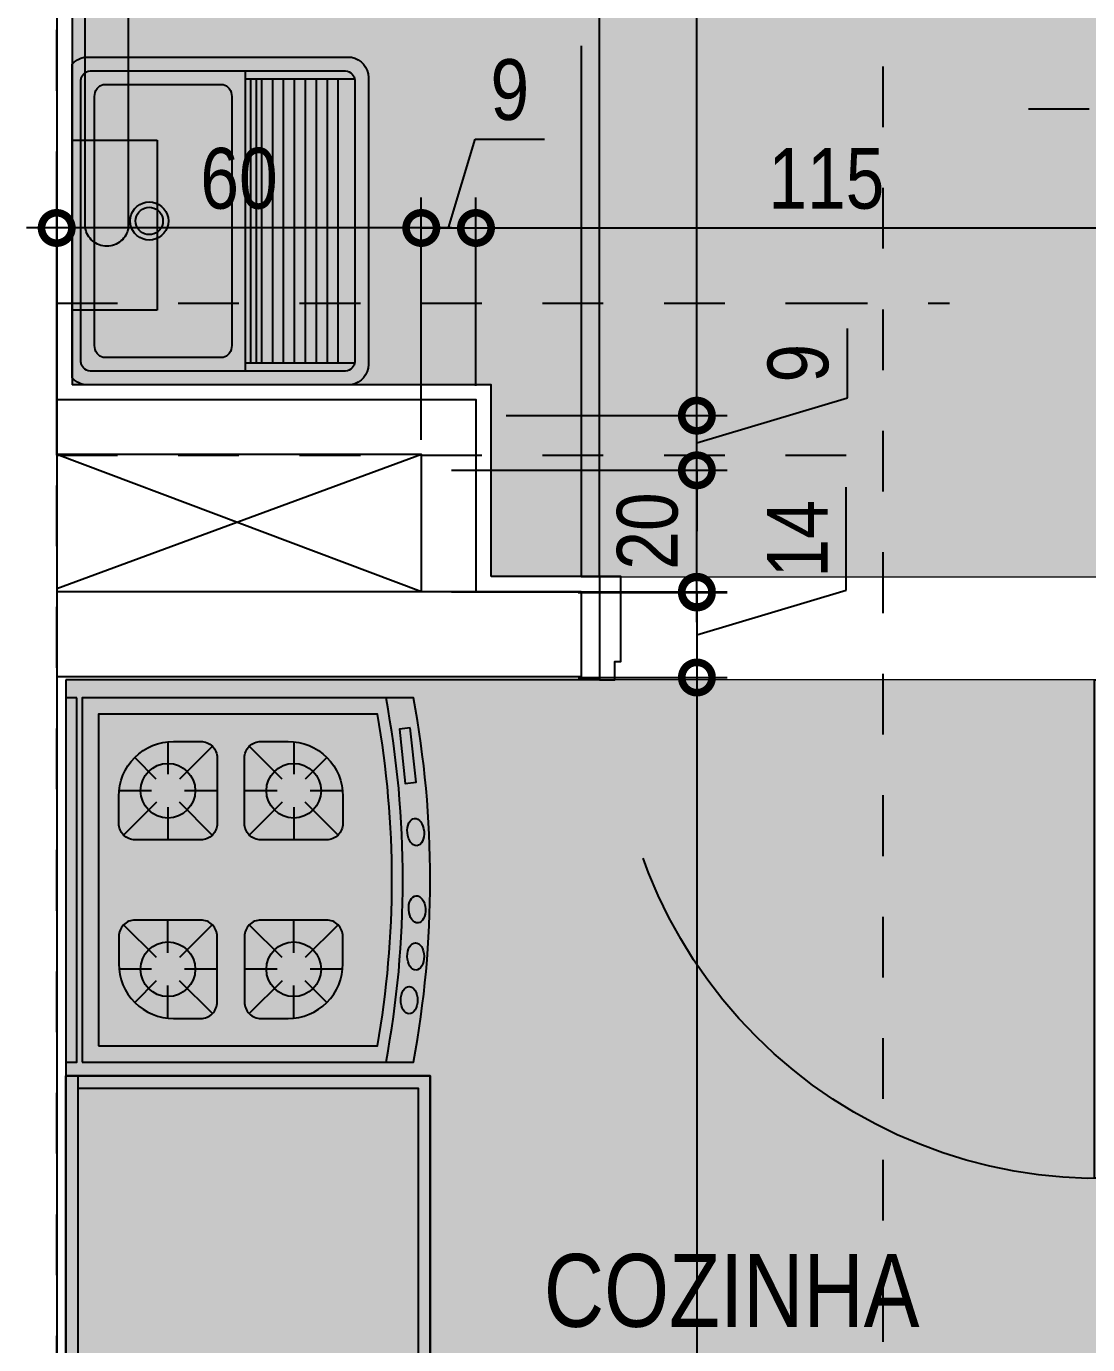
# Model space of a CAD drawing. Header units: metres. Extents: x -41 to 570, y -54 to 184.
# Drawn here: x 10.38 to 12.127, y -50.804 to -48.634 of the extents above; entities that cross this region are included whole.
import ezdxf
from ezdxf.enums import TextEntityAlignment as Align
from ezdxf.xclip import XClip

# ---------------------------------------------------------------- set-up
doc = ezdxf.new("R2010")
doc.units = ezdxf.units.M
doc.header["$XCLIPFRAME"] = 0
doc.linetypes.add('DASHEDX2', pattern=[1.5, 1, -0.5])
doc.linetypes.add('PUC$0$DASHEDX2', pattern=[1.5, 1, -0.5])
for name, color, linetype in [('1', 232, 'DASHEDX2'), ('ARQ-DIM', 2, 'Continuous'), ('ARQ-TXT', 2, 'Continuous'), ('PUC$0$ARQ-ALV ACAB', 4, 'Continuous'), ('PUC$0$ARQ-ALV OSSO', 5, 'Continuous'), ('PUC$0$ARQ-CAX @ 1', 1, 'Continuous'), ('PUC$0$ARQ-HID', 7, 'Continuous'), ('PUC$0$ARQ-MOB', 7, 'Continuous'), ('PUC$0$ARQ-PRJ', 7, 'PUC$0$DASHEDX2'), ('PUC$0$ARQ-SIM', 1, 'Continuous')]:
    doc.layers.add(name, color=color, linetype=linetype)
doc.layers.add('PUC$0$ARQ-FORRO', color=9, linetype='Continuous', lineweight=5)
doc.styles.add('Adesa', font='ARIALN.TTF')
doc.dimstyles.new('ADESA 1-0050', dxfattribs={"dimtxt": 0.1, "dimasz": 0.1, "dimexe": 0.05, "dimexo": 0.05, "dimgap": 0.03, "dimtad": 1, "dimdec": 1, "dimlfac": 100, "dimzin": 12, "dimtxsty": 'Adesa', "dimblk": 'DOTSMALL', "dimcen": 1, "dimdle": 0.05, "dimclrd": 1, "dimclre": 1, "dimclrt": 256, "dimazin": 3, "dimtm": 1e-09, "dimtfac": 1, "dimtdec": 1, "dimtmove": 1, "dimatfit": 0, "dimldrblk": 'DOTSMALL', "dimfxl": 0.8, "dimtvp": 2, "dimtolj": 1, "dimtzin": 0, "dimarcsym": 0})

# ---------------------------------------------------------------- blocks, each defined once
blk = doc.blocks.new('PUC$0$ARQ-HID-TANQUE')
for p, q in [((-0.2621, -0.0041), (-0.258, 0)), ((-0.258, 0), (0.258, 0)), ((0.258, 0), (0.2621, -0.0041)), ((-0.27, -0.0258), (-0.2695, -0.0199)), ((-0.2695, -0.0199), (-0.268, -0.0143)), ((-0.268, -0.0143), (-0.2655, -0.009)), ((-0.2655, -0.009), (-0.2621, -0.0041)), ((-0.2454, -0.0237), (-0.2439, -0.0211)), ((-0.2439, -0.0211), (-0.242, -0.0189)), ((-0.242, -0.0189), (-0.2398, -0.0171)), ((-0.2398, -0.0171), (-0.2373, -0.0157)), ((-0.2373, -0.0157), (-0.2347, -0.0149)), ((-0.2347, -0.0149), (-0.232, -0.0146)), ((-0.232, -0.0146), (0.232, -0.0146)), ((0.232, -0.0146), (0.2347, -0.0149)), ((0.2347, -0.0149), (0.2373, -0.0157)), ((0.2373, -0.0157), (0.2398, -0.0171)), ((0.2398, -0.0171), (0.242, -0.0189)), ((0.242, -0.0189), (0.2439, -0.0211)), ((0.2439, -0.0211), (0.2454, -0.0237)), ((0.2621, -0.0041), (0.2655, -0.009)), ((0.2655, -0.009), (0.268, -0.0143)), ((0.268, -0.0143), (0.2695, -0.0199)), ((0.2695, -0.0199), (0.27, -0.0258)), ((-0.27, -0.0258), (-0.27, -0.0258)), ((-0.27, -0.4542), (-0.27, -0.0258)), ((-0.2475, -0.0328), (-0.2473, -0.0297)), ((-0.2475, -0.0328), (-0.2475, -0.0328)), ((-0.2475, -0.4472), (-0.2475, -0.0328)), ((-0.2473, -0.0297), (-0.2466, -0.0266)), ((-0.2466, -0.0266), (-0.2454, -0.0237)), ((0.2454, -0.0237), (0.2466, -0.0266)), ((0.2466, -0.0266), (0.2473, -0.0297)), ((0.2473, -0.0297), (0.2475, -0.0328)), ((0.2475, -0.0328), (0.2475, -0.4472)), ((0.27, -0.0258), (0.27, -0.4542)), ((-0.234, -0.2854), (0.234, -0.2854)), ((-0.2695, -0.4601), (-0.27, -0.4542)), ((-0.2473, -0.4504), (-0.2475, -0.4472)), ((-0.2466, -0.4534), (-0.2473, -0.4504)), ((-0.2454, -0.4563), (-0.2466, -0.4534)), ((0.2466, -0.4534), (0.2454, -0.4563)), ((0.2473, -0.4504), (0.2466, -0.4534)), ((0.2475, -0.4472), (0.2473, -0.4504)), ((0.27, -0.4542), (0.2695, -0.4601)), ((-0.268, -0.4657), (-0.2695, -0.4601)), ((-0.2655, -0.4711), (-0.268, -0.4657)), ((-0.2621, -0.4759), (-0.2655, -0.4711)), ((-0.258, -0.48), (-0.2621, -0.4759)), ((-0.2439, -0.4589), (-0.2454, -0.4563)), ((-0.242, -0.4611), (-0.2439, -0.4589)), ((-0.2398, -0.463), (-0.242, -0.4611)), ((-0.2373, -0.4643), (-0.2398, -0.463)), ((-0.2347, -0.4651), (-0.2373, -0.4643)), ((-0.232, -0.4654), (-0.2347, -0.4651)), ((0.232, -0.4654), (-0.232, -0.4654)), ((0.2347, -0.4651), (0.232, -0.4654)), ((0.2373, -0.4643), (0.2347, -0.4651)), ((0.2398, -0.463), (0.2373, -0.4643)), ((0.242, -0.4611), (0.2398, -0.463)), ((0.2439, -0.4589), (0.242, -0.4611)), ((0.2454, -0.4563), (0.2439, -0.4589)), ((0.2621, -0.4759), (0.258, -0.48)), ((0.2655, -0.4711), (0.2621, -0.4759)), ((0.268, -0.4657), (0.2655, -0.4711)), ((0.2695, -0.4601), (0.268, -0.4657)), ((-0.2532, -0.4834), (-0.258, -0.48)), ((-0.2479, -0.4859), (-0.2532, -0.4834)), ((-0.2422, -0.4874), (-0.2479, -0.4859)), ((-0.2364, -0.4879), (-0.2422, -0.4874)), ((0.2364, -0.4879), (-0.2364, -0.4879)), ((0.2422, -0.4874), (0.2364, -0.4879)), ((0.2479, -0.4859), (0.2422, -0.4874)), ((0.2532, -0.4834), (0.2479, -0.4859)), ((0.258, -0.48), (0.2532, -0.4834))]:
    blk.add_line(p, q)
at = {"color": 7}
for p, q in [((-0.2223, -0.0458), (-0.2203, -0.0433)), ((-0.2203, -0.0433), (-0.2179, -0.0412)), ((-0.2179, -0.0412), (-0.215, -0.0394)), ((-0.215, -0.0394), (-0.2118, -0.0382)), ((-0.2118, -0.0382), (-0.2085, -0.0374)), ((-0.2085, -0.0374), (-0.205, -0.0371)), ((-0.205, -0.0371), (0.205, -0.0371)), ((0.205, -0.0371), (0.2085, -0.0374)), ((0.2085, -0.0374), (0.2118, -0.0382)), ((0.2118, -0.0382), (0.215, -0.0394)), ((0.215, -0.0394), (0.2179, -0.0412)), ((0.2179, -0.0412), (0.2203, -0.0433)), ((0.2203, -0.0433), (0.2223, -0.0458)), ((-0.225, -0.0544), (-0.2247, -0.0514)), ((-0.225, -0.0544), (-0.225, -0.0544)), ((-0.225, -0.2456), (-0.225, -0.0544)), ((-0.2247, -0.0514), (-0.2238, -0.0485)), ((-0.2238, -0.0485), (-0.2223, -0.0458)), ((0.2223, -0.0458), (0.2238, -0.0485)), ((0.2238, -0.0485), (0.2247, -0.0514)), ((0.2247, -0.0514), (0.225, -0.0544)), ((0.225, -0.0544), (0.225, -0.2456)), ((-0.0273, -0.1114), (-0.0241, -0.1069)), ((-0.0241, -0.1069), (-0.0202, -0.103)), ((-0.0202, -0.103), (-0.0158, -0.0999)), ((-0.0158, -0.0999), (-0.0108, -0.0975)), ((-0.0145, -0.1099), (-0.0113, -0.1076)), ((-0.0113, -0.1076), (-0.0077, -0.106)), ((-0.0108, -0.0975), (-0.0055, -0.0961)), ((-0.0077, -0.106), (-0.0039, -0.105)), ((-0.0055, -0.0961), (0, -0.0956)), ((-0.0039, -0.105), (0, -0.1046)), ((0, -0.0956), (0.0055, -0.0961)), ((0, -0.1046), (0.0039, -0.105)), ((0.0039, -0.105), (0.0077, -0.106)), ((0.0055, -0.0961), (0.0108, -0.0975)), ((0.0077, -0.106), (0.0113, -0.1076)), ((0.0108, -0.0975), (0.0158, -0.0999)), ((0.0113, -0.1076), (0.0145, -0.1099)), ((0.0158, -0.0999), (0.0202, -0.103)), ((0.0202, -0.103), (0.0241, -0.1069)), ((0.0241, -0.1069), (0.0273, -0.1114)), ((-0.0315, -0.1271), (-0.031, -0.1217)), ((-0.031, -0.1326), (-0.0315, -0.1271)), ((-0.031, -0.1217), (-0.0296, -0.1164)), ((-0.0296, -0.1164), (-0.0273, -0.1114)), ((-0.0225, -0.1271), (-0.0222, -0.1232)), ((-0.0222, -0.131), (-0.0225, -0.1271)), ((-0.0222, -0.1232), (-0.0211, -0.1194)), ((-0.0211, -0.1194), (-0.0195, -0.1159)), ((-0.0195, -0.1159), (-0.0172, -0.1127)), ((-0.0172, -0.1127), (-0.0145, -0.1099)), ((0.0145, -0.1099), (0.0172, -0.1127)), ((0.0172, -0.1127), (0.0195, -0.1159)), ((0.0195, -0.1159), (0.0211, -0.1194)), ((0.0211, -0.1194), (0.0222, -0.1232)), ((0.0222, -0.1232), (0.0225, -0.1271)), ((0.0225, -0.1271), (0.0222, -0.131)), ((0.0273, -0.1114), (0.0296, -0.1164)), ((0.0296, -0.1164), (0.031, -0.1217)), ((0.031, -0.1217), (0.0315, -0.1271)), ((0.0315, -0.1271), (0.031, -0.1326)), ((-0.0296, -0.1379), (-0.031, -0.1326)), ((-0.0273, -0.1429), (-0.0296, -0.1379)), ((-0.0241, -0.1474), (-0.0273, -0.1429)), ((-0.0202, -0.1513), (-0.0241, -0.1474)), ((-0.0211, -0.1348), (-0.0222, -0.131)), ((-0.0195, -0.1384), (-0.0211, -0.1348)), ((-0.0158, -0.1544), (-0.0202, -0.1513)), ((-0.0172, -0.1416), (-0.0195, -0.1384)), ((-0.0145, -0.1444), (-0.0172, -0.1416)), ((-0.0113, -0.1466), (-0.0145, -0.1444)), ((-0.0077, -0.1483), (-0.0113, -0.1466)), ((-0.0039, -0.1493), (-0.0077, -0.1483)), ((0, -0.1496), (-0.0039, -0.1493)), ((0.0039, -0.1493), (0, -0.1496)), ((0.0077, -0.1483), (0.0039, -0.1493)), ((0.0113, -0.1466), (0.0077, -0.1483)), ((0.0145, -0.1444), (0.0113, -0.1466)), ((0.0172, -0.1416), (0.0145, -0.1444)), ((0.0202, -0.1513), (0.0158, -0.1544)), ((0.0195, -0.1384), (0.0172, -0.1416)), ((0.0211, -0.1348), (0.0195, -0.1384)), ((0.0241, -0.1474), (0.0202, -0.1513)), ((0.0222, -0.131), (0.0211, -0.1348)), ((0.0273, -0.1429), (0.0241, -0.1474)), ((0.0296, -0.1379), (0.0273, -0.1429)), ((0.031, -0.1326), (0.0296, -0.1379)), ((-0.0108, -0.1567), (-0.0158, -0.1544)), ((-0.0055, -0.1582), (-0.0108, -0.1567)), ((0, -0.1586), (-0.0055, -0.1582)), ((0.0055, -0.1582), (0, -0.1586)), ((0.0108, -0.1567), (0.0055, -0.1582)), ((0.0158, -0.1544), (0.0108, -0.1567)), ((-0.2247, -0.2486), (-0.225, -0.2456)), ((-0.2238, -0.2515), (-0.2247, -0.2486)), ((-0.2223, -0.2542), (-0.2238, -0.2515)), ((-0.2203, -0.2567), (-0.2223, -0.2542)), ((-0.2179, -0.2588), (-0.2203, -0.2567)), ((-0.215, -0.2606), (-0.2179, -0.2588)), ((0.2179, -0.2588), (0.215, -0.2606)), ((0.2203, -0.2567), (0.2179, -0.2588)), ((0.2223, -0.2542), (0.2203, -0.2567)), ((0.2238, -0.2515), (0.2223, -0.2542)), ((0.2247, -0.2486), (0.2238, -0.2515)), ((0.225, -0.2456), (0.2247, -0.2486)), ((-0.2118, -0.2618), (-0.215, -0.2606)), ((-0.2085, -0.2626), (-0.2118, -0.2618)), ((-0.205, -0.2629), (-0.2085, -0.2626)), ((0.205, -0.2629), (-0.205, -0.2629)), ((0.2085, -0.2626), (0.205, -0.2629)), ((0.2118, -0.2618), (0.2085, -0.2626)), ((0.215, -0.2606), (0.2118, -0.2618)), ((-0.2475, -0.2854), (0.2475, -0.2854)), ((-0.234, -0.4654), (-0.234, -0.2854)), ((-0.234, -0.2944), (0.234, -0.2944)), ((-0.234, -0.2944), (0.234, -0.2944)), ((-0.234, -0.3034), (0.234, -0.3034)), ((0.234, -0.2854), (0.234, -0.4654)), ((-0.234, -0.3124), (0.234, -0.3124)), ((-0.234, -0.3304), (0.234, -0.3304)), ((-0.234, -0.3484), (0.234, -0.3484)), ((-0.234, -0.3664), (0.234, -0.3664)), ((-0.234, -0.3844), (0.234, -0.3844)), ((-0.234, -0.4024), (0.234, -0.4024)), ((-0.234, -0.4204), (0.234, -0.4204)), ((-0.234, -0.4384), (0.234, -0.4384))]:
    blk.add_line(p, q, dxfattribs=at)
blk = doc.blocks.new('PUC$0$00002ITA-AIT-PR-008-BSE-PLA-TIP-R00$0$Cuba 1')
blk.add_line((0.205, 0.305), (0.205, 0.04))
for points in [[(0.165, 0, 0.414214), (0.205, 0.04), (0.205, 0.305, 0.414214), (0.165, 0.345), (-0.165, 0.345, 0.414214), (-0.205, 0.305), (-0.205, 0.04, 0.414214), (-0.165, 0)], [(-0.165, 0.02), (0.165, 0.02, 0.414214), (0.185, 0.04), (0.185, 0.305, 0.414214), (0.165, 0.325), (-0.165, 0.325, 0.414214), (-0.185, 0.305), (-0.185, 0.04, 0.414214)]]:
    blk.add_lwpolyline(points, format="xyb", close=True)
for radius in [0.0337, 0.0237]:
    blk.add_circle((0, 0.1725), radius)
blk = doc.blocks.new('*U3397')
at = {"linetype": 'Continuous'}
blk.add_lwpolyline([(0, 0), (0, 0.6), (-1.2, 0.6), (-1.2, 0)], dxfattribs=at)
at = {"lineweight": -2}
for points in [[(-1.2, 0), (-1.2, 0.6), (0, 0.6), (0, 0)], [(-1.18, 0.02), (-1.18, 0.58), (-0.02, 0.58), (-0.02, 0.02)], [(0, 0.02), (-1.2, 0.02)], [(0, 0), (-1.2, 0)]]:
    blk.add_lwpolyline(points, dxfattribs=at)
at = {"lineweight": -2, "extrusion": (0, 0, -1), "zscale": -1, "rotation": 180}
blk.add_blockref('PUC$0$00002ITA-AIT-PR-008-BSE-PLA-TIP-R00$0$Cuba 1', (0.4, 0.4475), dxfattribs=at)
blk = doc.blocks.new('*U3362')
for points in [[(0, 0), (0, 0.8204), (-0.03, 0.8204), (-0.03, 0)], [(0.025, 0), (0, 0), (0, -0.03), (-0.01, -0.03), (-0.01, -0.17), (0.025, -0.17), (0.025, 0)], [(-0.845, 0), (-0.82, 0), (-0.82, -0.03), (-0.81, -0.03), (-0.81, -0.17), (-0.845, -0.17), (-0.845, 0)]]:
    blk.add_lwpolyline(points, close=True)
at = {"layer": 'PUC$0$ARQ-PRJ'}
blk.add_arc((-0.0237, 0.0242), 0.7967, 88.2987, 181.7401, dxfattribs=at)
blk = doc.blocks.new('PUC$0$A$C7cb482e1')
at = {"layer": 'PUC$0$ARQ-PRJ'}
for p, q in [((-0.1098, -0.2708, 0), (-0.1098, 1.8451, 0)), ((-0.0389, -0.2708, 0), (-0.0389, 1.8451, 0))]:
    blk.add_line(p, q, dxfattribs=at)
at = {"layer": 'PUC$0$ARQ-PRJ', "elevation": 0}
for points in [[(-0.1133, 1.8451), (-0.0333, 1.8451)], [(-0.1571, -0.4064), (-0.0171, -0.4064), (-0.0171, -0.1264), (-0.1571, -0.1264), (-0.1571, -0.4064)]]:
    blk.add_lwpolyline(points, dxfattribs=at)
at = {"layer": 'PUC$0$ARQ-PRJ'}
for centre, radius, start, end in [((-0.0733, 1.8451, 0), 0.04, 360, 180), ((-0.0743, -0.2651, 0), 0.0359, 189.055, 350.945)]:
    blk.add_arc(centre, radius, start, end, dxfattribs=at)
blk = doc.blocks.new('PUC$0$pl apto tipo 1 puc')
at = {"layer": 'PUC$0$ARQ-ALV ACAB'}
for p, q in [((-26.667, 0.46, 0), (-26.667, 0.29, 0)), ((-26.667, 0.46, -0.0001), (-26.4886, 0.46, 0)), ((-26.667, 0.29, -0.0001), (-25.7883, 0.29, 0))]:
    blk.add_line(p, q, dxfattribs=at)
at = {"layer": 'PUC$0$ARQ-ALV ACAB', "elevation": 0}
for points in [[(-25.7983, 2.8343), (-25.7986, 0.7758)], [(-26.4886, 0.46), (-26.4886, 0.7758), (-25.7986, 0.7758)], [(-25.7883, 0.29), (-25.7883, -2.305), (-26.6795, -2.305), (-26.6795, -2.6405), (-26.5295, -2.6405), (-26.5295, -2.455), (-25.7783, -2.455)]]:
    blk.add_lwpolyline(points, dxfattribs=at)
at = {"layer": 'PUC$0$ARQ-ALV OSSO'}
for p, q in [((-26.637, 0.435, 0), (-26.637, 0.295, 0)), ((-26.637, 0.435, -0.0001), (-25.7735, 0.435, 0)), ((-26.662, 0.29, 0), (-26.662, 0.29, 0)), ((-26.637, 0.295, -0.0001), (-25.7735, 0.295, 0))]:
    blk.add_line(p, q, dxfattribs=at)
at = {"layer": 'PUC$0$ARQ-ALV OSSO', "elevation": 0}
for points in [[(-25.7733, 2.8593), (-25.7733, -1.49)], [(-26.4636, 0.435), (-26.4636, 0.7508), (-25.7736, 0.7508)], [(-26.3736, 0.435), (-26.3736, 0.6608), (-25.7736, 0.6608)]]:
    blk.add_lwpolyline(points, dxfattribs=at)
at = {"layer": 'PUC$0$ARQ-PRJ', "elevation": 0}
blk.add_lwpolyline([(-26.6669, 2.8341), (-26.6369, 2.8341), (-26.637, 0.46), (-26.667, 0.46)], close=True, dxfattribs=at)
at = {"layer": 'PUC$0$ARQ-SIM', "elevation": 0}
for points in [[(-26.3736, 0.6608), (-25.7736, 0.44)], [(-26.3736, 0.435), (-25.7736, 0.6608)]]:
    blk.add_lwpolyline(points, dxfattribs=at)
blk.add_blockref('PUC$0$A$C7cb482e1', (-25.7814, 1.305, 0))
at = {"layer": 'PUC$0$ARQ-CAX @ 1', "rotation": 180}
blk.add_blockref('*U3362', (-27.512, 0.29, 0), dxfattribs=at)
at = {"layer": 'PUC$0$ARQ-HID', "extrusion": (0, 0, -1)}
for name, p, zscale, rotation in [('PUC$0$ARQ-HID-TANQUE', (25.7985, 1.0455, 0), -1.000000000000015, 90), ('*U3397', (25.7883, -1.562, 0), -1, 270)]:
    blk.add_blockref(name, p, dxfattribs=dict(at, zscale=zscale, rotation=rotation))
blk = doc.blocks.new('PUC$0$pl forro 1')
at = {"layer": 'PUC$0$ARQ-FORRO'}
h = blk.add_hatch(color=256, dxfattribs=at)
h.dxf.hatch_style = 1
h.paths.add_polyline_path([(5.5499, 2.6849), (5.5499, 1.8249), (5.4961, 1.8249), (5.4961, 0), (2.7283, -0.0001), (2.7283, -0.9006), (5.4961, -0.9007), (5.4961, -2.1008), (8.6061, -2.1008), (8.6061, -0.1978), (8.7561, -0.1978), (8.7561, -1.1651), (10.5799, -1.1651), (10.5799, 1.4299), (9.6886, 1.4299), (9.6886, 2.6849)])
h = blk.add_hatch(color=256, dxfattribs=at)
h.dxf.hatch_style = 1
h.paths.add_polyline_path([(6.275, -3.1751), (6.08, -3.1751), (6.08, -2.2709), (6.275, -2.2709)])
h.paths.add_polyline_path([(8.7761, -3.1751), (6.625, -3.1751), (6.625, -2.2708), (8.7761, -2.2708)])
h.paths.add_polyline_path([(9.7011, -1.335), (8.7761, -1.335), (8.7761, -3.1751), (9.7011, -3.1751)])
h.paths.add_polyline_path([(9.7011, -1.335), (9.7011, -3.7093), (10.5699, -3.7093), (10.5696, -1.6508), (9.8796, -1.6508), (9.8796, -1.3351)])
h.paths.add_polyline_path([(10.269, -2.5093), (10.519, -2.5093), (10.519, -2.8093), (10.269, -2.8093)], flags=16)
blk.add_lwpolyline([(5.5499, 2.6849), (5.5499, 1.8249), (5.4961, 1.8249), (5.4961, 0), (2.7283, -0.0001), (2.7283, -0.9006), (5.4961, -0.9007), (5.4961, -2.1008), (8.6061, -2.1008), (8.6061, -0.1978), (8.7561, -0.1978), (8.7561, -1.1651), (10.5799, -1.1651), (10.5799, 1.4299), (9.6886, 1.4299), (9.6886, 2.6849)], close=True, dxfattribs=at)
at = {"layer": 'PUC$0$ARQ-FORRO', "elevation": 0}
for points in [[(9.7011, -1.335), (8.7761, -1.335), (8.7761, -3.1751), (9.7011, -3.1751)], [(9.7011, -1.335), (9.7011, -3.7093), (10.5699, -3.7093), (10.5696, -1.6508), (9.8796, -1.6508), (9.8796, -1.3351)]]:
    blk.add_lwpolyline(points, close=True, dxfattribs=at)
blk = doc.blocks.new('PUC$0$ARQ-MOB-COZ FOG')
at = {"layer": 'PUC$0$ARQ-MOB'}
for p, q in [((-0.122, -0.1412), (-0.122, -0.0872)), ((-0.1029, -0.1491), (-0.0489, -0.0951)), ((0.1529, -0.1491), (0.0989, -0.0951)), ((0.172, -0.1412), (0.172, -0.0872)), ((-0.1411, -0.149), (-0.1766, -0.1135)), ((0.1911, -0.149), (0.2266, -0.1135)), ((-0.203, -0.1682), (-0.149, -0.1682)), ((-0.095, -0.1682), (-0.041, -0.1682)), ((0.145, -0.1682), (0.091, -0.1682)), ((0.253, -0.1682), (0.199, -0.1682)), ((-0.1951, -0.2413), (-0.1411, -0.1873)), ((-0.122, -0.2492), (-0.122, -0.1952)), ((-0.0489, -0.2412), (-0.1029, -0.1872)), ((0.0989, -0.2412), (0.1529, -0.1872)), ((0.172, -0.2492), (0.172, -0.1952)), ((0.2451, -0.2413), (0.1911, -0.1873)), ((-0.1411, -0.356), (-0.1951, -0.3021)), ((-0.122, -0.3482), (-0.122, -0.2942)), ((-0.1029, -0.3561), (-0.0489, -0.3021)), ((0.1529, -0.3561), (0.0989, -0.3021)), ((0.172, -0.3482), (0.172, -0.2942)), ((0.1911, -0.356), (0.2451, -0.3021)), ((-0.203, -0.3752), (-0.149, -0.3752)), ((-0.095, -0.3752), (-0.041, -0.3752)), ((0.145, -0.3752), (0.091, -0.3752)), ((0.253, -0.3752), (0.199, -0.3752)), ((-0.1766, -0.4298), (-0.1411, -0.3943)), ((-0.122, -0.4562), (-0.122, -0.4022)), ((-0.0489, -0.4482), (-0.1029, -0.3942)), ((0.0989, -0.4482), (0.1529, -0.3942)), ((0.172, -0.4562), (0.172, -0.4022)), ((0.2267, -0.4298), (0.1911, -0.3943))]:
    blk.add_line(p, q, dxfattribs=at)
for points in [[(0.325, -0.018), (0.325, 0), (-0.275, 0), (-0.275, -0.018)], [(0.2754, -0.5671), (0.2735, -0.5492), (0.184, -0.5589), (0.1859, -0.5768)]]:
    blk.add_lwpolyline(points, close=True, dxfattribs=at)
for points in [[(-0.275, -0.027), (-0.275, -0.5724, 0.092036), (0.325, -0.5724), (0.325, -0.027)], [(-0.248, -0.054), (-0.248, -0.5131, 0.087474), (0.298, -0.5131), (0.298, -0.054)], [(-0.041, -0.2222), (-0.041, -0.1142, 0.414214), (-0.068, -0.0872), (-0.113, -0.0872, 0.414214), (-0.203, -0.1772), (-0.203, -0.2222, 0.414214), (-0.176, -0.2492), (-0.068, -0.2492, 0.414214)], [(0.091, -0.2222), (0.091, -0.1142, -0.414214), (0.118, -0.0872), (0.163, -0.0872, -0.414214), (0.253, -0.1772), (0.253, -0.2222, -0.414214), (0.226, -0.2492), (0.118, -0.2492, -0.414214)], [(-0.041, -0.4292), (-0.041, -0.3212, 0.414214), (-0.068, -0.2942), (-0.176, -0.2942, 0.414214), (-0.203, -0.3212), (-0.203, -0.3662, 0.414214), (-0.113, -0.4562), (-0.068, -0.4562, 0.414214)], [(0.091, -0.4292), (0.091, -0.3212, -0.414214), (0.118, -0.2942), (0.226, -0.2942, -0.414214), (0.253, -0.3212), (0.253, -0.3662, -0.414214), (0.163, -0.4562), (0.118, -0.4562, -0.414214)]]:
    blk.add_lwpolyline(points, format="xyb", close=True, dxfattribs=at)
for centre in [(-0.122, -0.1682), (0.172, -0.1682), (-0.122, -0.3752), (0.172, -0.3752)]:
    blk.add_circle(centre, 0.045, dxfattribs=at)
blk.add_arc((0.025, 1.0824), 1.6374, 259.4425, 280.5575, dxfattribs=at)
for centre, major_axis in [((-0.1728, -0.5654), (0.0225, 0)), ((-0.1009, -0.576), (0.0225, 0.0004)), ((-0.0234, -0.5783), (0.0224, 0.0016)), ((0.1038, -0.5761), (0.0224, 0.002))]:
    blk.add_ellipse(centre, major_axis=major_axis, ratio=0.612901, start_param=3.141593, end_param=9.424778, dxfattribs=at)
blk = doc.blocks.new('PUC$0$layout opção 1')
at = {"layer": 'PUC$0$ARQ-MOB', "rotation": 270}
blk.add_blockref('PUC$0$ARQ-MOB-COZ FOG', (0.01, 2.8986, 0), dxfattribs=at)
blk = doc.blocks.new('PUC')
at = {"layer": 'PUC$0$ARQ-ALV OSSO', "xscale": -1, "rotation": 180}
blk.add_blockref('PUC$0$pl apto tipo 1 puc', (15.3432, 50), dxfattribs=at)
at = {"layer": 'PUC$0$ARQ-FORRO'}
blk.add_blockref('PUC$0$pl forro 1', (-21.0249, 50.8751, 0), dxfattribs=at)
at = {"layer": 'PUC$0$ARQ-MOB'}
blk.add_blockref('PUC$0$layout opção 1', (-10.455, 47.1658, 0), dxfattribs=at)
blk = doc.blocks.new('_DotSmall')
at = {"color": 0, "linetype": 'ByBlock', "const_width": 0.5}
blk.add_lwpolyline([(-0.0625, 0, 1), (0.0625, 0, 1)], format="xyb", close=True, dxfattribs=at)
blk = doc.blocks.new('*D570')
at = {"layer": 'ARQ-DIM', "color": 1, "lineweight": -2, "transparency": 16777216}
for p, q in [((11.4841, -49.6561), (11.4841, -52.36)), ((11.2884, -49.7061), (11.5341, -49.7061)), ((11.3813, -52.31), (11.5341, -52.31))]:
    blk.add_line(p, q, dxfattribs=at)
at = {"layer": 'Defpoints', "color": 0, "transparency": 16777216}
for p in [(11.2384, -49.7061, 0), (11.3313, -52.31, 0), (11.4841, -52.31)]:
    blk.add_point(p, dxfattribs=at)
at = {"layer": 'ARQ-DIM', "color": 1, "lineweight": -2, "transparency": 16777216, "xscale": 0.1, "yscale": 0.1, "zscale": 0.1}
for p, rotation in [((11.4841, -49.7061), 90), ((11.4841, -52.31), 270)]:
    blk.add_blockref('_DotSmall', p, dxfattribs=dict(at, rotation=rotation))
at = {"layer": 'ARQ-DIM', "transparency": 16777216, "insert": (11.4031, -51.008), "char_height": 0.1, "attachment_point": 5, "rotation": 90, "style": 'Adesa'}
blk.add_mtext('\\A1;260', dxfattribs=at)
blk = doc.blocks.new('*D571')
at = {"layer": 'ARQ-DIM', "color": 1, "lineweight": -2, "transparency": 16777216}
for p, q in [((11.7297, -49.5624), (11.7297, -49.3929)), ((11.4841, -49.5661), (11.4841, -49.4661)), ((11.2884, -49.5661), (11.5341, -49.5661)), ((11.4841, -49.6361), (11.7297, -49.5624)), ((11.4841, -49.5661), (11.4841, -49.7061)), ((11.4841, -49.5661), (11.4841, -49.7061)), ((11.2884, -49.7061), (11.5341, -49.7061)), ((11.4841, -49.7061), (11.4841, -49.8061))]:
    blk.add_line(p, q, dxfattribs=at)
at = {"layer": 'Defpoints', "color": 0, "transparency": 16777216}
for p in [(11.2384, -49.5661, 0), (11.2384, -49.7061, 0.0001), (11.4841, -49.7061)]:
    blk.add_point(p, dxfattribs=at)
at = {"layer": 'ARQ-DIM', "color": 1, "lineweight": -2, "transparency": 16777216, "xscale": 0.1, "yscale": 0.1, "zscale": 0.1}
for p, rotation in [((11.4841, -49.5661), 270), ((11.4841, -49.7061), 90)]:
    blk.add_blockref('_DotSmall', p, dxfattribs=dict(at, rotation=rotation))
at = {"layer": 'ARQ-DIM', "transparency": 16777216, "insert": (11.6495, -49.4777), "char_height": 0.1, "attachment_point": 5, "rotation": 90, "style": 'Adesa'}
blk.add_mtext('\\A1;14', dxfattribs=at)
blk = doc.blocks.new('*D572')
at = {"layer": 'ARQ-DIM', "color": 1, "lineweight": -2, "transparency": 16777216}
for p, q in [((11.4841, -49.325), (11.4841, -47.09)), ((10.988, -47.14), (11.5341, -47.14)), ((11.1703, -49.275), (11.5341, -49.275))]:
    blk.add_line(p, q, dxfattribs=at)
at = {"layer": 'Defpoints', "color": 0, "transparency": 16777216}
for p in [(10.938, -47.14, 0), (11.4841, -47.14), (11.1203, -49.275, 0)]:
    blk.add_point(p, dxfattribs=at)
at = {"layer": 'ARQ-DIM', "color": 1, "lineweight": -2, "transparency": 16777216, "xscale": 0.1, "yscale": 0.1, "zscale": 0.1}
for p, rotation in [((11.4841, -47.14), 90), ((11.4841, -49.275), 270)]:
    blk.add_blockref('_DotSmall', p, dxfattribs=dict(at, rotation=rotation))
at = {"layer": 'ARQ-DIM', "transparency": 16777216, "insert": (11.4039, -48.2075), "char_height": 0.1, "attachment_point": 5, "rotation": 90, "style": 'Adesa'}
blk.add_mtext('\\A1;214', dxfattribs=at)
blk = doc.blocks.new('*D578')
at = {"layer": 'ARQ-DIM', "color": 1, "lineweight": -2, "transparency": 16777216}
for p, q in [((11.1203, -49.2261), (11.1203, -48.916)), ((12.274, -48.9681), (12.274, -48.916)), ((11.0703, -48.966), (12.324, -48.966))]:
    blk.add_line(p, q, dxfattribs=at)
at = {"layer": 'Defpoints', "color": 0, "transparency": 16777216}
for p in [(12.274, -48.966), (12.274, -49.0181, 0), (11.1203, -49.2761, 0)]:
    blk.add_point(p, dxfattribs=at)
at = {"layer": 'ARQ-DIM', "color": 1, "lineweight": -2, "transparency": 16777216, "xscale": 0.1, "yscale": 0.1, "zscale": 0.1, "rotation": 180}
blk.add_blockref('_DotSmall', (11.1203, -48.966), dxfattribs=at)
at = {"layer": 'ARQ-DIM', "color": 1, "lineweight": -2, "transparency": 16777216, "xscale": 0.1, "yscale": 0.1, "zscale": 0.1}
blk.add_blockref('_DotSmall', (12.274, -48.966), dxfattribs=at)
at = {"layer": 'ARQ-DIM', "transparency": 16777216, "insert": (11.6972, -48.8849), "char_height": 0.1, "attachment_point": 5, "style": 'Adesa'}
blk.add_mtext('\\A1;115', dxfattribs=at)
blk = doc.blocks.new('*D609')
at = {"layer": 'ARQ-DIM', "color": 1, "lineweight": -2, "transparency": 16777216}
for p, q in [((11.0753, -48.966), (11.1191, -48.8199)), ((11.1191, -48.8199), (11.2331, -48.8199)), ((11.0303, -49.315), (11.0303, -48.916)), ((11.1203, -49.2261), (11.1203, -48.916)), ((11.0303, -48.966), (10.9303, -48.966)), ((11.0303, -48.966), (11.1203, -48.966)), ((11.0303, -48.966), (11.1203, -48.966)), ((11.1203, -48.966), (11.2203, -48.966))]:
    blk.add_line(p, q, dxfattribs=at)
at = {"layer": 'Defpoints', "color": 0, "transparency": 16777216}
for p in [(11.1203, -48.966), (11.1203, -49.2761, 0), (11.0303, -49.365, 0)]:
    blk.add_point(p, dxfattribs=at)
at = {"layer": 'ARQ-DIM', "color": 1, "lineweight": -2, "transparency": 16777216, "xscale": 0.1, "yscale": 0.1, "zscale": 0.1}
blk.add_blockref('_DotSmall', (11.0303, -48.966), dxfattribs=at)
at = {"layer": 'ARQ-DIM', "color": 1, "lineweight": -2, "transparency": 16777216, "xscale": 0.1, "yscale": 0.1, "zscale": 0.1, "rotation": 180}
blk.add_blockref('_DotSmall', (11.1203, -48.966), dxfattribs=at)
at = {"layer": 'ARQ-DIM', "transparency": 16777216, "insert": (11.1761, -48.7388), "char_height": 0.1, "attachment_point": 5, "style": 'Adesa'}
blk.add_mtext('\\A1;9', dxfattribs=at)
blk = doc.blocks.new('*D610')
at = {"layer": 'ARQ-DIM', "color": 1, "lineweight": -2, "transparency": 16777216}
for p, q in [((10.43, -49.315), (10.43, -48.916)), ((11.0303, -49.315), (11.0303, -48.916)), ((11.0803, -48.966), (10.38, -48.966))]:
    blk.add_line(p, q, dxfattribs=at)
at = {"layer": 'Defpoints', "color": 0, "transparency": 16777216}
for p in [(10.43, -48.966), (10.43, -49.365, 0), (11.0303, -49.365, 0)]:
    blk.add_point(p, dxfattribs=at)
at = {"layer": 'ARQ-DIM', "color": 1, "lineweight": -2, "transparency": 16777216, "xscale": 0.1, "yscale": 0.1, "zscale": 0.1, "rotation": 180}
blk.add_blockref('_DotSmall', (10.43, -48.966), dxfattribs=at)
at = {"layer": 'ARQ-DIM', "color": 1, "lineweight": -2, "transparency": 16777216, "xscale": 0.1, "yscale": 0.1, "zscale": 0.1}
blk.add_blockref('_DotSmall', (11.0303, -48.966), dxfattribs=at)
at = {"layer": 'ARQ-DIM', "transparency": 16777216, "insert": (10.7302, -48.8849), "char_height": 0.1, "attachment_point": 5, "style": 'Adesa'}
blk.add_mtext('\\A1;60', dxfattribs=at)
blk = doc.blocks.new('*D611')
at = {"layer": 'ARQ-DIM', "color": 1, "lineweight": -2, "transparency": 16777216}
for p, q in [((11.4841, -49.615), (11.4841, -49.315)), ((11.0803, -49.365), (11.5341, -49.365)), ((11.0803, -49.565), (11.5341, -49.565))]:
    blk.add_line(p, q, dxfattribs=at)
at = {"layer": 'Defpoints', "color": 0, "transparency": 16777216}
for p in [(11.0303, -49.365, 0), (11.4841, -49.365), (11.0303, -49.565, 0)]:
    blk.add_point(p, dxfattribs=at)
at = {"layer": 'ARQ-DIM', "color": 1, "lineweight": -2, "transparency": 16777216, "xscale": 0.1, "yscale": 0.1, "zscale": 0.1}
for p, rotation in [((11.4841, -49.365), 90), ((11.4841, -49.565), 270)]:
    blk.add_blockref('_DotSmall', p, dxfattribs=dict(at, rotation=rotation))
at = {"layer": 'ARQ-DIM', "transparency": 16777216, "insert": (11.4031, -49.465), "char_height": 0.1, "attachment_point": 5, "rotation": 90, "style": 'Adesa'}
blk.add_mtext('\\A1;20', dxfattribs=at)
blk = doc.blocks.new('*D612')
at = {"layer": 'ARQ-DIM', "color": 1, "lineweight": -2, "transparency": 16777216}
for p, q in [((11.7323, -49.2456), (11.7323, -49.1316)), ((11.4841, -49.275), (11.4841, -49.175)), ((11.4841, -49.32), (11.7323, -49.2456)), ((11.3572, -49.275), (11.5341, -49.275)), ((11.4841, -49.365), (11.4841, -49.275)), ((11.4841, -49.365), (11.4841, -49.275)), ((11.3572, -49.365), (11.5341, -49.365)), ((11.4841, -49.365), (11.4841, -49.465))]:
    blk.add_line(p, q, dxfattribs=at)
at = {"layer": 'Defpoints', "color": 0, "transparency": 16777216}
for p in [(11.3072, -49.275), (11.4841, -49.275), (11.3072, -49.365)]:
    blk.add_point(p, dxfattribs=at)
at = {"layer": 'ARQ-DIM', "color": 1, "lineweight": -2, "transparency": 16777216, "xscale": 0.1, "yscale": 0.1, "zscale": 0.1}
for p, rotation in [((11.4841, -49.275), 270), ((11.4841, -49.365), 90)]:
    blk.add_blockref('_DotSmall', p, dxfattribs=dict(at, rotation=rotation))
at = {"layer": 'ARQ-DIM', "transparency": 16777216, "insert": (11.6512, -49.1886), "char_height": 0.1, "attachment_point": 5, "rotation": 90, "style": 'Adesa'}
blk.add_mtext('\\A1;9', dxfattribs=at)
blk = doc.blocks.new('est-lo-08-6sa-r00')
at = {"layer": '1'}
for p, q in [((999.450094, 666.363993), (1154.257349, 295.448228)), ((937.110005, 462.63348), (885.497522, 586.296119)), ((1062.811635, 576.862415), (1084.498346, 585.913712)), ((1041.452738, 533.272656), (1063.133281, 542.321379)), ((927.480874, 485.704671), (1041.452728, 533.272652)), ((937.109985, 462.633472), (1062.617439, 515.016021)), ((1019.919856, 264.222327), (937.109985, 462.633472))]:
    blk.add_line(p, q, dxfattribs=at)

msp = doc.modelspace()

# ---------------------------------------------------------------- block references
at = {"rotation": 180}
msp.add_blockref('PUC', (0, 0), dxfattribs=at)
at = {"linetype": 'Continuous'}
ref = msp.add_blockref('est-lo-08-6sa-r00', (0, -50), dxfattribs=dict(at, xscale=0.01, yscale=0.01, zscale=0.01, rotation=337.346050855639))
XClip(ref).set_block_clipping_path([(-3617.8293247107, -1968.6238684088), (2309.2219967837, 505.1199023612), (1831.3677091607, 1650.0512895176), (-4095.6836123336, -823.6924812524)])

# ---------------------------------------------------------------- texts
at = {"layer": 'ARQ-TXT', "style": 'Adesa'}
msp.add_text('COZINHA', height=0.12, dxfattribs=at).set_placement((11.5413, -50.7151, 0), align=Align.MIDDLE)

# ---------------------------------------------------------------- dimensions: what is measured, and where the dimension line sits
at = {"layer": 'ARQ-DIM'}
for base, p1, p2, picture, middle in [((11.48413, -47.13999), (11.12033, -49.27503, 0), (10.938, -47.13999, 0), '*D572', (11.40392, -48.20751)), ((11.4841, -52.31), (11.2384, -49.7061, 0), (11.3313, -52.31, 0), '*D570', (11.4031, -51.008))]:
    dim = msp.add_linear_dim(base=base, p1=p1, p2=p2, angle=90, dimstyle='ADESA 1-0050', override={"dimdec": 0}, dxfattribs=at)
    dim.commit()
    dim.dimension.update_dxf_attribs({"geometry": picture, "text_midpoint": middle})
for base, p1, p2, angle, picture, middle in [((11.1203, -48.966), (11.0303, -49.365, 0), (11.1203, -49.2761, 0), 180, '*D609', (11.1491, -48.7388)), ((10.43, -48.966), (11.0303, -49.365, 0), (10.43, -49.365, 0), 180, '*D610', (10.7302, -48.8849)), ((11.4841, -49.275), (11.3072, -49.365), (11.3072, -49.275), 270, '*D612', (11.6512, -49.2156)), ((11.4841, -49.365), (11.0303, -49.565, 0), (11.0303, -49.365, 0), 270, '*D611', (11.4031, -49.465)), ((11.4841, -49.7061), (11.2384, -49.5661, 0), (11.2384, -49.7061, 0.0001), 90, '*D571', (11.6495, -49.5324))]:
    dim = msp.add_linear_dim(base=base, p1=p1, p2=p2, angle=angle, dimstyle='ADESA 1-0050', dxfattribs=at)
    dim.commit()
    dim.dimension.update_dxf_attribs({"geometry": picture, "text_midpoint": middle})
dim = msp.add_linear_dim(base=(12.274, -48.966), p1=(11.1203, -49.2761, 0), p2=(12.274, -49.0181, 0), dimstyle='ADESA 1-0050', override={"dimdec": 0}, dxfattribs=at)
dim.commit()
dim.dimension.update_dxf_attribs({"geometry": '*D578', "text_midpoint": (11.6972, -48.8849)})

doc.saveas('drawing.dxf')
